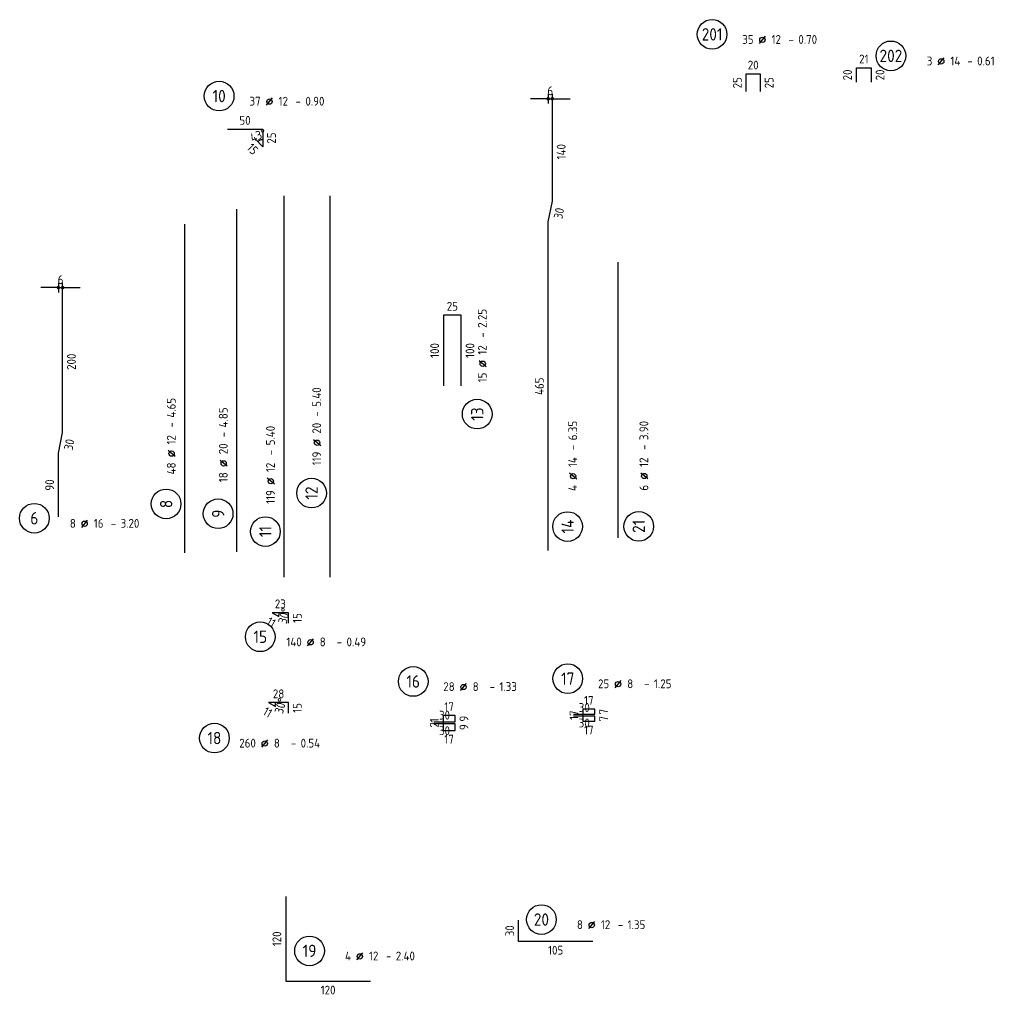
# Model space of a CAD drawing. Extents: x -13 to 84.9, y 0 to 56.9.
# Drawn here: x 71.12 to 84.9, y 13.99 to 27.78 of the extents above; entities that cross this region are included whole.
import ezdxf
from ezdxf.enums import TextEntityAlignment as Align

# ---------------------------------------------------------------- set-up
doc = ezdxf.new("R2010")
doc.units = 0
doc.header["$LTSCALE"] = 0.5
doc.linetypes.add('AUSGEZOGEN', pattern=[1000.01, 1000, 0.01])
doc.layers.add('MASSE', color=7, linetype='Continuous')
doc.layers.add('RND', color=7, linetype='Continuous')
doc.styles.add('txt', font='isocp.shx')
doc.dimstyles.new('DOT_I', dxfattribs={"dimscale": 0.5, "dimtxt": 0.25, "dimasz": 0.25, "dimexe": 0.1, "dimexo": 0.3, "dimgap": 0.1, "dimtad": 1, "dimdec": 3, "dimzin": 3, "dimtxsty": 'txt', "dimblk": 'DOT', "dimblk1": 'DOT', "dimblk2": 'DOT', "dimsah": 1, "dimcen": 0.1, "dimse1": 1, "dimse2": 1, "dimazin": 0, "dimtfac": 1, "dimtdec": 4, "dimtix": 1, "dimtmove": 2, "dimatfit": 3, "dimfxl": 0, "dimtvp": 1, "dimtolj": 1, "dimtzin": 0, "dimarcsym": 0})

# ---------------------------------------------------------------- blocks, each defined once
blk = doc.blocks.new('RND_AUSZ')
at = {"layer": 'RND', "color": 7, "linetype": 'Continuous'}
blk.add_line((1.341, 0.262), (1.509, 0.466), dxfattribs=at)
at = {"layer": 'RND', "color": 1, "linetype": 'Continuous'}
blk.add_circle((0, 0.52), 0.42, dxfattribs=at)
at = {"layer": 'RND', "color": 7, "linetype": 'Continuous'}
blk.add_circle((1.425, 0.364), 0.075, dxfattribs=at)
at = {"layer": 'RND', "color": 7, "linetype": 'Continuous', "style": 'txt'}
blk.add_text('-', height=0.25, dxfattribs=at).set_placement((2.163, 0.25))
at = {"layer": 'RND', "color": 1, "linetype": 'Continuous', "style": 'txt'}
blk.add_attdef('POS', text='', height=0.35, dxfattribs=at).set_placement((0, 0.52), align=Align.MIDDLE)
at = {"layer": 'RND', "color": 7, "linetype": 'Continuous', "style": 'txt'}
for tag, p in [('WIEOFT', (-0.536, 0.25)), ('STK', (1.174, 0.25))]:
    blk.add_attdef(tag, text='', height=0.25, dxfattribs=at).set_placement(p, align=Align.RIGHT)
for tag, p in [('DS', (1.683, 0.25)), ('LANG', (2.441, 0.25)), ('TEXT', (3.669, 0.25))]:
    blk.add_attdef(tag, p, '', height=0.25, dxfattribs=at)
blk = doc.blocks.new('*D1203')
at = {"layer": 'Defpoints', "color": 0, "linetype": 'AUSGEZOGEN', "transparency": 16777216}
for p in [(74.558, 26.107), (74.507, 26.036), (74.534, 26.078), (74.558, 25.982)]:
    blk.add_point(p, dxfattribs=at)
at = {"layer": 'RND', "color": 0, "linetype": 'AUSGEZOGEN', "lineweight": -2, "transparency": 16777216}
blk.add_arc((74.558, 25.982), 0.1, 90, 133.2299, dxfattribs=at)
at = {"layer": 'RND', "color": 0, "linetype": 'AUSGEZOGEN', "transparency": 16777216, "insert": (74.494, 26.144), "char_height": 0.125, "attachment_point": 5, "rotation": 21.615, "style": 'txt'}
blk.add_mtext('\\A1;43°', dxfattribs=at)
blk = doc.blocks.new('DOT')
at = {"layer": 'MASSE', "color": 7, "linetype": 'Continuous'}
for p, q in [((0, 0), (-1, 0)), ((0, 0.54), (0, -0.54))]:
    blk.add_line(p, q, dxfattribs=at)
at = {"layer": 'MASSE', "color": 7, "linetype": 'Continuous', "const_width": 0.2}
blk.add_lwpolyline([(-0.1, 0, 1), (0.1, 0, 1)], format="xyb", close=True, dxfattribs=at)
blk = doc.blocks.new('*D1206')
at = {"layer": 'Defpoints', "color": 0, "linetype": 'AUSGEZOGEN', "transparency": 16777216}
for p in [(74.693, 19.389), (74.741, 19.362), (74.787, 19.355), (74.808, 19.389)]:
    blk.add_point(p, dxfattribs=at)
at = {"layer": 'RND', "color": 0, "linetype": 'AUSGEZOGEN', "lineweight": -2, "transparency": 16777216}
blk.add_arc((74.693, 19.389), 0.1, 330, 0, dxfattribs=at)
at = {"layer": 'RND', "color": 0, "linetype": 'AUSGEZOGEN', "transparency": 16777216, "insert": (74.862, 19.344), "char_height": 0.125, "attachment_point": 5, "rotation": 75, "style": 'txt'}
blk.add_mtext('\\A1;30°', dxfattribs=at)
blk = doc.blocks.new('*D1207')
at = {"layer": 'Defpoints', "color": 0, "linetype": 'AUSGEZOGEN', "transparency": 16777216}
for p in [(74.643, 18.116), (74.691, 18.089), (74.737, 18.082), (74.783, 18.116)]:
    blk.add_point(p, dxfattribs=at)
at = {"layer": 'RND', "color": 0, "linetype": 'AUSGEZOGEN', "lineweight": -2, "transparency": 16777216}
blk.add_arc((74.643, 18.116), 0.1, 330, 0, dxfattribs=at)
at = {"layer": 'RND', "color": 0, "linetype": 'AUSGEZOGEN', "transparency": 16777216, "insert": (74.812, 18.071), "char_height": 0.125, "attachment_point": 5, "rotation": 75, "style": 'txt'}
blk.add_mtext('\\A1;30°', dxfattribs=at)
blk = doc.blocks.new('*D1235')
at = {"layer": 'Defpoints', "color": 0, "linetype": 'AUSGEZOGEN', "transparency": 16777216}
for p in [(78.599, 26.663), (78.658, 26.663), (78.658, 26.663)]:
    blk.add_point(p, dxfattribs=at)
at = {"layer": 'RND', "color": 0, "linetype": 'AUSGEZOGEN', "lineweight": -2, "transparency": 16777216}
for p, q in [((78.474, 26.663), (78.349, 26.663)), ((78.599, 26.663), (78.658, 26.663)), ((78.783, 26.663), (78.908, 26.663))]:
    blk.add_line(p, q, dxfattribs=at)
at = {"layer": 'RND', "color": 0, "linetype": 'AUSGEZOGEN', "lineweight": -2, "transparency": 16777216, "xscale": 0.125, "yscale": 0.125, "zscale": 0.125}
blk.add_blockref('DOT', (78.599, 26.663), dxfattribs=at)
at = {"layer": 'RND', "color": 0, "linetype": 'AUSGEZOGEN', "lineweight": -2, "transparency": 16777216, "xscale": 0.125, "yscale": 0.125, "zscale": 0.125, "rotation": 180}
blk.add_blockref('DOT', (78.658, 26.663), dxfattribs=at)
at = {"layer": 'RND', "color": 0, "linetype": 'AUSGEZOGEN', "transparency": 16777216, "insert": (78.629, 26.775), "char_height": 0.125, "attachment_point": 5, "style": 'txt'}
blk.add_mtext('\\A1;6', dxfattribs=at)
blk = doc.blocks.new('*D1237')
at = {"layer": 'Defpoints', "color": 0, "linetype": 'AUSGEZOGEN', "transparency": 16777216}
for p in [(71.668, 23.99), (71.727, 23.99), (71.727, 23.99)]:
    blk.add_point(p, dxfattribs=at)
at = {"layer": 'RND', "color": 0, "linetype": 'AUSGEZOGEN', "lineweight": -2, "transparency": 16777216}
for p, q in [((71.543, 23.99), (71.418, 23.99)), ((71.668, 23.99), (71.727, 23.99)), ((71.852, 23.99), (71.977, 23.99))]:
    blk.add_line(p, q, dxfattribs=at)
at = {"layer": 'RND', "color": 0, "linetype": 'AUSGEZOGEN', "lineweight": -2, "transparency": 16777216, "xscale": 0.125, "yscale": 0.125, "zscale": 0.125}
blk.add_blockref('DOT', (71.668, 23.99), dxfattribs=at)
at = {"layer": 'RND', "color": 0, "linetype": 'AUSGEZOGEN', "lineweight": -2, "transparency": 16777216, "xscale": 0.125, "yscale": 0.125, "zscale": 0.125, "rotation": 180}
blk.add_blockref('DOT', (71.727, 23.99), dxfattribs=at)
at = {"layer": 'RND', "color": 0, "linetype": 'AUSGEZOGEN', "transparency": 16777216, "insert": (71.698, 24.103), "char_height": 0.125, "attachment_point": 5, "style": 'txt'}
blk.add_mtext('\\A1;6', dxfattribs=at)

msp = doc.modelspace()

# ---------------------------------------------------------------- linework, layer by layer
at = {"layer": 'RND', "color": 1, "linetype": 'AUSGEZOGEN'}
for points in [[(82.96083, 26.89983), (82.96083, 27.09983), (83.17083, 27.09983), (83.17083, 26.89983)], [(81.40081, 26.76445), (81.40081, 27.01445), (81.60081, 27.01445), (81.60081, 26.76445)], [(78.59914, 20.26877), (78.59914, 24.91877), (78.65797, 25.21294), (78.65797, 26.61294)], [(74.05843, 26.23152), (74.55843, 26.23152), (74.55843, 25.98152), (74.4557, 26.09081)], [(74.85624, 25.28969), (74.85624, 19.88969)], [(75.51036, 25.28969), (75.51036, 19.88969)], [(74.18821, 25.1007), (74.18821, 20.2507)], [(73.45202, 24.88597), (73.45202, 20.23597)], [(79.58418, 24.34763), (79.58418, 20.44763)], [(71.66818, 20.74598), (71.66818, 21.64598), (71.72702, 21.94016), (71.72702, 23.94016)], [(77.36781, 22.60005), (77.36781, 23.60005), (77.11781, 23.60005), (77.11781, 22.60005)], [(74.92319, 19.23926), (74.92319, 19.38926), (74.69319, 19.38926), (74.78845, 19.33426)], [(74.92319, 17.96602), (74.92319, 18.11602), (74.64319, 18.11602), (74.73845, 18.06102)], [(78.95951, 17.95274), (79.25951, 17.95274), (79.25951, 18.02274), (79.08951, 18.02274), (79.08951, 17.85274), (79.25951, 17.85274), (79.25951, 17.92274), (78.95951, 17.92274)], [(76.98156, 17.844), (77.28156, 17.844), (77.28156, 17.934), (77.11156, 17.934), (77.11156, 17.724), (77.28156, 17.724), (77.28156, 17.814), (76.98156, 17.814)], [(74.88438, 15.37276), (74.88438, 14.17276), (76.08438, 14.17276)], [(79.22968, 14.73708), (78.17968, 14.73708), (78.17968, 15.03708)]]:
    msp.add_lwpolyline(points, dxfattribs=at)

# ---------------------------------------------------------------- block references
at = {"layer": 'RND', "color": 1, "linetype": 'AUSGEZOGEN', "xscale": 0.5, "yscale": 0.5, "zscale": 0.5}
for p, values in [((80.9189, 27.31443), {'POS': '201', 'STK': '35', 'DS': '12', 'LANG': '0.70'}), ((83.44967, 27.01004), {'POS': '202', 'STK': '3', 'DS': '14', 'LANG': '0.61'}), ((71.32685, 20.46572), {'POS': '6', 'STK': '8', 'DS': '16', 'LANG': '3.20'}), ((74.52455, 18.78773), {'POS': '15', 'STK': '140', 'DS': '8', 'LANG': '0.49'}), ((73.87507, 17.35492), {'POS': '18', 'STK': '260', 'DS': '8', 'LANG': '0.54'}), ((75.22163, 14.34269), {'POS': '19', 'STK': '4', 'DS': '12', 'LANG': '2.40'})]:
    msp.add_blockref('RND_AUSZ', p, dxfattribs=at).add_auto_attribs(values)
at = {"layer": 'RND', "color": 102, "linetype": 'AUSGEZOGEN', "xscale": 0.5, "yscale": 0.5, "zscale": 0.5}
for p, values in [((73.94249, 26.4405), {'POS': '10', 'STK': '37', 'DS': '12', 'LANG': '0.90'}), ((78.87592, 18.19528), {'POS': '17', 'STK': '25', 'DS': '8', 'LANG': '1.25'}), ((76.68894, 18.15552), {'POS': '16', 'STK': '28', 'DS': '8', 'LANG': '1.33'})]:
    msp.add_blockref('RND_AUSZ', p, dxfattribs=at).add_auto_attribs(values)
at = {"layer": 'RND', "color": 7, "linetype": 'AUSGEZOGEN', "xscale": 0.5, "yscale": 0.5, "zscale": 0.5, "rotation": 90}
for p, values in [((77.85428, 22.19989), {'POS': '13', 'STK': '15', 'DS': '12', 'LANG': '2.25'}), ((75.51036, 21.08197), {'POS': '12', 'STK': '119', 'DS': '20', 'LANG': '5.40'}), ((73.45202, 20.92817), {'POS': '8', 'STK': '48', 'DS': '12', 'LANG': '4.65'}), ((74.18821, 20.78999), {'POS': '9', 'STK': '18', 'DS': '20', 'LANG': '4.85'})]:
    msp.add_blockref('RND_AUSZ', p, dxfattribs=at).add_auto_attribs(values)
at = {"layer": 'RND', "color": 1, "linetype": 'AUSGEZOGEN', "xscale": 0.5, "yscale": 0.5, "zscale": 0.5, "rotation": 90}
for p, values in [((79.13407, 20.60806), {'POS': '14', 'STK': '4', 'DS': '14', 'LANG': '6.35'}), ((80.14106, 20.61103), {'POS': '21', 'STK': '6', 'DS': '12', 'LANG': '3.90'}), ((74.85624, 20.53718), {'POS': '11', 'STK': '119', 'DS': '12', 'LANG': '5.40'})]:
    msp.add_blockref('RND_AUSZ', p, dxfattribs=at).add_auto_attribs(values)
at = {"layer": 'RND', "color": 7, "linetype": 'AUSGEZOGEN', "xscale": 0.5, "yscale": 0.5, "zscale": 0.5}
msp.add_blockref('RND_AUSZ', (78.50339, 14.78618), dxfattribs=at).add_auto_attribs({'POS': '20', 'STK': '8', 'DS': '12', 'LANG': '1.35'})

# ---------------------------------------------------------------- texts
at = {"layer": 'RND', "color": 7, "linetype": 'AUSGEZOGEN', "style": 'txt'}
for s, p in [('20', (81.50081, 27.13945)), ('21', (83.06583, 27.22483)), ('50', (74.30843, 26.35652)), ('25', (77.24281, 23.72505)), ('23', (74.80819, 19.51426)), ('28', (74.78319, 18.24102)), ('17', (77.19656, 18.059)), ('30', (79.10951, 18.04774)), ('17', (79.17451, 18.14774)), ('30', (77.13156, 17.939)), ('30', (79.10951, 17.82774)), ('30', (77.13156, 17.719)), ('17', (79.17451, 17.72774)), ('17', (77.19656, 17.599)), ('120', (75.48438, 14.04776))]:
    msp.add_text(s, height=0.125, dxfattribs=at).set_placement(p, align=Align.MIDDLE)
for s, rotation, p in [('20', 90, (82.83583, 26.99983)), ('20', 90, (83.29583, 26.99983)), ('25', 90, (81.27581, 26.88945)), ('25', 90, (81.72581, 26.88945)), ('25', 90, (74.68343, 26.10652)), ('15', 313.229901, (74.41599, 25.95055)), ('140', 90, (78.78297, 25.91294)), ('30', 78.690068, (78.75113, 25.04134)), ('100', 90, (76.99281, 23.10005)), ('100', 90, (77.49281, 23.10005)), ('200', 90, (71.85202, 22.94016)), ('465', 90, (78.47414, 22.59377)), ('30', 78.690068, (71.82017, 21.76855)), ('90', 90, (71.54318, 21.19598)), ('11', 330, (74.67832, 19.2535)), ('15', 90, (75.04819, 19.31426)), ('15', 90, (75.04819, 18.04102)), ('11', 330, (74.62832, 17.98027)), ('17', 90, (78.96451, 17.93774)), ('7', 90, (79.38451, 17.98774)), ('21', 90, (76.98656, 17.829)), ('9', 90, (77.40656, 17.889)), ('7', 90, (79.38451, 17.88774)), ('9', 90, (77.40656, 17.769)), ('30', 90, (78.05468, 14.88708)), ('120', 90, (74.75938, 14.77276)), ('105', 360, (78.70468, 14.61208))]:
    msp.add_text(s, height=0.125, rotation=rotation, dxfattribs=at).set_placement(p, align=Align.MIDDLE)

# ---------------------------------------------------------------- dimensions: what is measured, and where the dimension line sits
at = {"layer": 'RND', "color": 7, "linetype": 'AUSGEZOGEN'}
for base, p1, p2, picture, middle in [((78.65797, 26.66294), (78.59914, 26.66294), (78.65797, 26.66294), '*D1235', (78.62855, 26.77544)), ((71.72702, 23.99016), (71.66818, 23.99016), (71.72702, 23.99016), '*D1237', (71.6976, 24.10266))]:
    dim = msp.add_linear_dim(base=base, p1=p1, p2=p2, dimstyle='DOT_I', override={"dimdec": 0, "dimlfac": 100}, dxfattribs=at)
    dim.commit()
    dim.dimension.update_dxf_attribs({"geometry": picture, "text_midpoint": middle})
for base, center, p1, p2, override, picture, middle in [((74.53355, 26.07837), (74.55843, 25.98152), (74.50707, 26.03616), (74.55843, 26.10652), {"dimdec": 2, "dimadec": 0}, '*D1203', (74.49397, 26.14421)), ((74.78716, 19.35505), (74.69319, 19.38926), (74.74082, 19.36176), (74.80819, 19.38926), {"dimdec": 4, "dimadec": 0}, '*D1206', (74.86223, 19.34396)), ((74.73716, 18.08182), (74.64319, 18.11602), (74.69082, 18.08852), (74.78319, 18.11602), {"dimdec": 2, "dimadec": 0}, '*D1207', (74.81223, 18.07073))]:
    dim = msp.add_angular_dim_3p(base=base, center=center, p1=p1, p2=p2, dimstyle='DOT_I', override=override, dxfattribs=at)
    dim.commit()
    dim.dimension.update_dxf_attribs({"geometry": picture, "text_midpoint": middle, "dimtype": 165})

doc.saveas('drawing.dxf')
